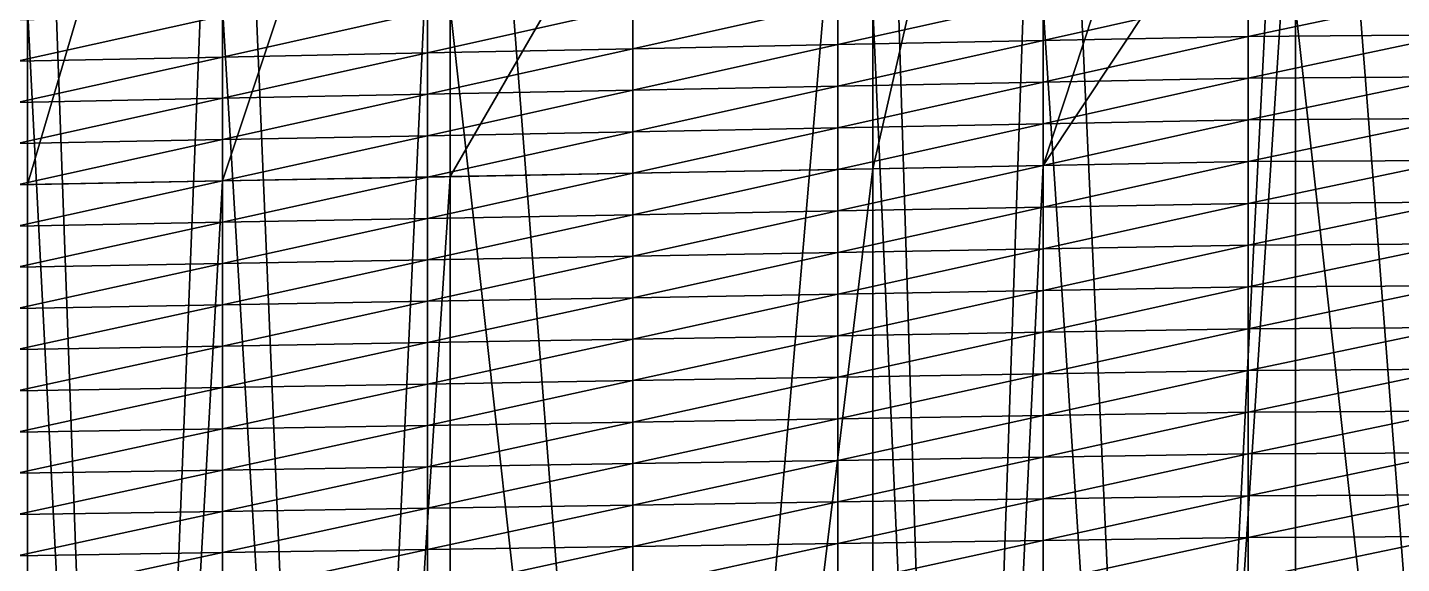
# Model space of a CAD drawing. Header units: metres. Extents: x -3 to 177, y -14 to 14.
# Drawn here: x 53.8 to 61, y 7.08 to 9.89 of the extents above; entities that cross this region are included whole.
import ezdxf

# ---------------------------------------------------------------- set-up
doc = ezdxf.new("R2010")
doc.units = ezdxf.units.M
for name, color, linetype, true_color in [('DB_4', 7, 'Continuous', 0x99866a), ('HOLD_4', 7, 'Continuous', 0x80bb9a), ('HULL', 7, 'Continuous', 0x528ba5)]:
    doc.layers.add(name, color=color, linetype=linetype, true_color=true_color)

msp = doc.modelspace()

# ---------------------------------------------------------------- linework, layer by layer
at = {"layer": 'DB_4'}
for points in [[(58.2335, 14.3244, 1.75), (59.125, -14.3482, 1.75), (59.125, 14.3482, 1.75)], [(59.125, 14.3482, 1.75), (60.4483, -14.3738, 1.75), (60.4483, 14.3738, 1.75)], [(59.125, 14.3482, 1.75), (59.125, -14.3482, 1.75), (60.4483, -14.3738, 1.75)], [(60.4483, 14.3738, 1.75), (60.4483, -14.3738, 1.75), (62.6631, -14.369, 1.75)], [(60.4483, 14.3738, 1.75), (62.6631, -14.369, 1.75), (62.6631, 14.369, 1.75)], [(56.0188, 14.2498, 1.75), (58.2335, -14.3244, 1.75), (58.2335, 14.3244, 1.75)], [(58.2335, 14.3244, 1.75), (58.2335, -14.3244, 1.75), (59.125, -14.3482, 1.75)], [(53.804, 14.1636, 1.75), (54.825, -14.2049, 1.75), (54.825, 14.2049, 1.75)], [(54.825, 14.2049, 1.75), (56.0188, -14.2498, 1.75), (56.0188, 14.2498, 1.75)], [(54.825, 14.2049, 1.75), (54.825, -14.2049, 1.75), (56.0188, -14.2498, 1.75)], [(56.0188, 14.2498, 1.75), (56.0188, -14.2498, 1.75), (58.2335, -14.3244, 1.75)], [(53.804, 14.1636, 1.75), (53.804, -14.1636, 1.75), (54.825, -14.2049, 1.75)], [(53.804, -14.1636, 1.75), (53.804, 14.1636, 1.75), (53.804, 13.9442, 1.4)], [(53.804, -14.1636, 1.75), (53.804, 13.9442, 1.4), (53.804, 13.1506, 0.7)], [(59.125, 9.1689), (59.125, 13.0522, 0.35), (60.4483, 13.1798, 0.35)], [(59.125, 9.1689), (60.4483, 13.1798, 0.35), (60.4483, 11.1601)], [(53.804, 13.1506, 0.7), (53.804, 12.4071, 0.35), (53.804, 9.069)], [(53.804, 13.1506, 0.7), (53.804, 9.069), (53.804, -12.4071, 0.35)], [(53.804, -14.1636, 1.75), (53.804, 13.1506, 0.7), (53.804, -12.4071, 0.35)], [(58.2335, 9.1522), (58.2335, 12.9404, 0.35), (59.125, 13.0522, 0.35)], [(58.2335, 9.1522), (59.125, 13.0522, 0.35), (59.125, 9.1689)], [(56.0188, 9.1106), (56.0188, 12.6725, 0.35), (58.2335, 12.9404, 0.35)], [(56.0188, 9.1106), (58.2335, 12.9404, 0.35), (58.2335, 9.1522)], [(54.825, 9.0881), (54.825, 12.5317, 0.35), (56.0188, 12.6725, 0.35)], [(54.825, 9.0881), (56.0188, 12.6725, 0.35), (56.0188, 9.1106)], [(53.804, 9.069), (53.804, 12.4071, 0.35), (54.825, 12.5317, 0.35)], [(53.804, 9.069), (54.825, 12.5317, 0.35), (54.825, 9.0881)], [(59.125, -9.1689), (59.125, 9.1689), (60.4483, 11.1601)], [(59.125, -9.1689), (60.4483, 11.1601), (60.4483, -11.1601)], [(60.4483, -11.1601), (60.4483, 11.1601), (62.6631, 11.1772)], [(60.4483, -11.1601), (62.6631, 11.1772), (62.6631, -11.1772)], [(56.0188, -9.1106), (56.0188, 9.1106), (58.2335, 9.1522)], [(56.0188, -9.1106), (58.2335, 9.1522), (58.2335, -9.1522)], [(58.2335, -9.1522), (58.2335, 9.1522), (59.125, 9.1689)], [(58.2335, -9.1522), (59.125, 9.1689), (59.125, -9.1689)], [(53.804, -9.069), (53.804, 9.069), (54.825, 9.0881)], [(53.804, -9.069), (54.825, 9.0881), (54.825, -9.0881)], [(54.825, -9.0881), (54.825, 9.0881), (56.0188, 9.1106)], [(54.825, -9.0881), (56.0188, 9.1106), (56.0188, -9.1106)], [(53.804, 9.069), (53.804, -9.069), (53.804, -12.4071, 0.35)]]:
    msp.add_3dface(points, dxfattribs=at)
at = {"layer": 'HOLD_4'}
for points in [[(53.804, 13.096, 5.75), (53.804, 12.8596, 1.75), (53.804, -13.0956, 3.0004)], [(53.804, 9.996, 12.6718), (53.804, 13.096, 5.75), (53.804, -13.0956, 3.0004)], [(58.2335, -13.0204, 1.75), (58.2335, 13.0204, 1.75), (59.125, 13.0442, 1.75)], [(58.2335, -13.0204, 1.75), (59.125, 13.0442, 1.75), (59.125, -13.0442, 1.75)], [(59.125, -13.0442, 1.75), (59.125, 13.0442, 1.75), (60.4483, 13.0698, 1.75)], [(59.125, -13.0442, 1.75), (60.4483, 13.0698, 1.75), (60.4483, -13.0698, 1.75)], [(60.4483, -13.0698, 1.75), (60.4483, 13.0698, 1.75), (62.6631, 13.065, 1.75)], [(60.4483, -13.0698, 1.75), (62.6631, 13.065, 1.75), (62.6631, -13.065, 1.75)], [(56.0188, -12.9458, 1.75), (56.0188, 12.9458, 1.75), (58.2335, 13.0204, 1.75)], [(56.0188, -12.9458, 1.75), (58.2335, 13.0204, 1.75), (58.2335, -13.0204, 1.75)], [(53.804, -12.8596, 1.75), (53.804, 12.8596, 1.75), (54.825, 12.9008, 1.75)], [(53.804, -12.8596, 1.75), (54.825, 12.9008, 1.75), (54.825, -12.9008, 1.75)], [(54.825, -12.9008, 1.75), (54.825, 12.9008, 1.75), (56.0188, 12.9458, 1.75)], [(54.825, -12.9008, 1.75), (56.0188, 12.9458, 1.75), (56.0188, -12.9458, 1.75)], [(53.804, 12.8596, 1.75), (53.804, -12.8596, 1.75), (53.804, -13.0956, 3.0004)], [(53.804, 9.996, 14.6), (53.804, -9.996, 14.6), (54.825, -9.996, 14.6)], [(53.804, 9.996, 14.6), (54.825, -9.996, 14.6), (54.825, 9.996, 14.6)], [(53.804, -9.996, 14.6), (53.804, 9.996, 14.6), (53.804, 9.996, 12.6718)], [(53.804, -9.996, 12.6718), (53.804, -9.996, 14.6), (53.804, 9.996, 12.6718)], [(53.804, -13.0956, 3.0004), (53.804, -9.996, 12.6718), (53.804, 9.996, 12.6718)], [(54.825, 9.996, 14.6), (54.825, -9.996, 14.6), (56.0188, -9.996, 14.6)], [(54.825, 9.996, 14.6), (56.0188, -9.996, 14.6), (56.0188, 9.996, 14.6)], [(56.0188, 9.996, 14.6), (56.0188, -9.996, 14.6), (58.2335, -9.996, 14.6)], [(56.0188, 9.996, 14.6), (58.2335, -9.996, 14.6), (58.2335, 9.996, 14.6)], [(58.2335, 9.996, 14.6), (58.2335, -9.996, 14.6), (59.125, -9.996, 14.6)], [(58.2335, 9.996, 14.6), (59.125, -9.996, 14.6), (59.125, 9.996, 14.6)], [(59.125, 9.996, 14.6), (59.125, -9.996, 14.6), (60.4483, -9.996, 14.6)], [(59.125, 9.996, 14.6), (60.4483, -9.996, 14.6), (60.4483, 9.996, 14.6)], [(60.4483, 9.996, 14.6), (60.4483, -9.996, 14.6), (62.6631, -9.996, 14.6)], [(60.4483, 9.996, 14.6), (62.6631, -9.996, 14.6), (62.6631, 9.996, 14.6)]]:
    msp.add_3dface(points, dxfattribs=at)
at = {"layer": 'HULL'}
for points in [[(56.975, 9.7805, 0.0027), (56.975, 9.9978, 0.0058), (58.05, 10.02, 0.0039)], [(56.975, 9.7805, 0.0027), (58.05, 10.02, 0.0039), (58.05, 9.8022, 0.0018)], [(58.05, 9.8022, 0.0018), (58.05, 10.02, 0.0039), (59.125, 10.0421, 0.0019)], [(58.05, 9.8022, 0.0018), (59.125, 10.0421, 0.0019), (59.125, 9.8238, 0.0009)], [(59.125, 9.8238, 0.0009), (59.125, 10.0421, 0.0019), (60.2, 10.0643)], [(59.125, 9.8238, 0.0009), (60.2, 10.0643), (60.2, 9.8455)], [(60.2, 9.8455), (60.2, 10.0643), (61.275, 10.0717)], [(60.2, 9.8455), (61.275, 10.0717), (61.275, 9.8528)], [(53.75, 9.7156, 0.0055), (53.75, 9.9314, 0.0116), (54.825, 9.9535, 0.0096)], [(53.75, 9.7156, 0.0055), (54.825, 9.9535, 0.0096), (54.825, 9.7372, 0.0046)], [(54.825, 9.7372, 0.0046), (54.825, 9.9535, 0.0096), (55.9, 9.9757, 0.0077)], [(54.825, 9.7372, 0.0046), (55.9, 9.9757, 0.0077), (55.9, 9.7589, 0.0037)], [(55.9, 9.7589, 0.0037), (55.9, 9.9757, 0.0077), (56.975, 9.9978, 0.0058)], [(55.9, 9.7589, 0.0037), (56.975, 9.9978, 0.0058), (56.975, 9.7805, 0.0027)], [(56.975, 9.5632, 0.0011), (56.975, 9.7805, 0.0027), (58.05, 9.8022, 0.0018)], [(56.975, 9.5632, 0.0011), (58.05, 9.8022, 0.0018), (58.05, 9.5844, 0.0008)], [(58.05, 9.5844, 0.0008), (58.05, 9.8022, 0.0018), (59.125, 9.8238, 0.0009)], [(58.05, 9.5844, 0.0008), (59.125, 9.8238, 0.0009), (59.125, 9.6055, 0.0004)], [(59.125, 9.6055, 0.0004), (59.125, 9.8238, 0.0009), (60.2, 9.8455)], [(59.125, 9.6055, 0.0004), (60.2, 9.8455), (60.2, 9.6267)], [(60.2, 9.6267), (60.2, 9.8455), (61.275, 9.8528)], [(60.2, 9.6267), (61.275, 9.8528), (61.275, 9.6338)], [(53.75, 9.4997, 0.0023), (53.75, 9.7156, 0.0055), (54.825, 9.7372, 0.0046)], [(53.75, 9.4997, 0.0023), (54.825, 9.7372, 0.0046), (54.825, 9.5209, 0.0019)], [(54.825, 9.5209, 0.0019), (54.825, 9.7372, 0.0046), (55.9, 9.7589, 0.0037)], [(54.825, 9.5209, 0.0019), (55.9, 9.7589, 0.0037), (55.9, 9.5421, 0.0015)], [(55.9, 9.5421, 0.0015), (55.9, 9.7589, 0.0037), (56.975, 9.7805, 0.0027)], [(55.9, 9.5421, 0.0015), (56.975, 9.7805, 0.0027), (56.975, 9.5632, 0.0011)], [(56.975, 9.3459, 0.0002), (56.975, 9.5632, 0.0011), (58.05, 9.5844, 0.0008)], [(56.975, 9.3459, 0.0002), (58.05, 9.5844, 0.0008), (58.05, 9.3666, 0.0001)], [(58.05, 9.3666, 0.0001), (58.05, 9.5844, 0.0008), (59.125, 9.6055, 0.0004)], [(58.05, 9.3666, 0.0001), (59.125, 9.6055, 0.0004), (59.125, 9.3872, 0.0001)], [(59.125, 9.3872, 0.0001), (59.125, 9.6055, 0.0004), (60.2, 9.6267)], [(59.125, 9.3872, 0.0001), (60.2, 9.6267), (60.2, 9.4079)], [(60.2, 9.4079), (60.2, 9.6267), (61.275, 9.6338)], [(60.2, 9.4079), (61.275, 9.6338), (61.275, 9.4149)], [(53.75, 9.2838, 0.0003), (53.75, 9.4997, 0.0023), (54.825, 9.5209, 0.0019)], [(53.75, 9.2838, 0.0003), (54.825, 9.5209, 0.0019), (54.825, 9.3045, 0.0003)], [(54.825, 9.3045, 0.0003), (54.825, 9.5209, 0.0019), (55.9, 9.5421, 0.0015)], [(54.825, 9.3045, 0.0003), (55.9, 9.5421, 0.0015), (55.9, 9.3252, 0.0002)], [(55.9, 9.3252, 0.0002), (55.9, 9.5421, 0.0015), (56.975, 9.5632, 0.0011)], [(55.9, 9.3252, 0.0002), (56.975, 9.5632, 0.0011), (56.975, 9.3459, 0.0002)], [(56.975, 9.1285), (56.975, 9.3459, 0.0002), (58.05, 9.3666, 0.0001)], [(56.975, 9.1285), (58.05, 9.3666, 0.0001), (58.05, 9.1487)], [(58.05, 9.1487), (58.05, 9.3666, 0.0001), (59.125, 9.3872, 0.0001)], [(58.05, 9.1487), (59.125, 9.3872, 0.0001), (59.125, 9.1689)], [(59.125, 9.1689), (59.125, 9.3872, 0.0001), (60.2, 9.4079)], [(59.125, 9.1689), (60.2, 9.4079), (60.2, 9.1891)], [(60.2, 9.1891), (60.2, 9.4079), (61.275, 9.4149)], [(60.2, 9.1891), (61.275, 9.4149), (61.275, 9.1959)], [(53.75, 9.0679), (53.75, 9.2838, 0.0003), (54.825, 9.3045, 0.0003)], [(53.75, 9.0679), (54.825, 9.3045, 0.0003), (54.825, 9.0881)], [(54.825, 9.0881), (54.825, 9.3045, 0.0003), (55.9, 9.3252, 0.0002)], [(54.825, 9.0881), (55.9, 9.3252, 0.0002), (55.9, 9.1083)], [(55.9, 9.1083), (55.9, 9.3252, 0.0002), (56.975, 9.3459, 0.0002)], [(55.9, 9.1083), (56.975, 9.3459, 0.0002), (56.975, 9.1285)], [(56.975, 8.9112), (56.975, 9.1285), (58.05, 9.1487)], [(56.975, 8.9112), (58.05, 9.1487), (58.05, 8.9309)], [(58.05, 8.9309), (58.05, 9.1487), (59.125, 9.1689)], [(58.05, 8.9309), (59.125, 9.1689), (59.125, 8.9506)], [(59.125, 8.9506), (59.125, 9.1689), (60.2, 9.1891)], [(59.125, 8.9506), (60.2, 9.1891), (60.2, 8.9703)], [(60.2, 8.9703), (60.2, 9.1891), (61.275, 9.1959)], [(60.2, 8.9703), (61.275, 9.1959), (61.275, 8.977)], [(53.75, 8.852), (53.75, 9.0679), (54.825, 9.0881)], [(53.75, 8.852), (54.825, 9.0881), (54.825, 8.8718)], [(54.825, 8.8718), (54.825, 9.0881), (55.9, 9.1083)], [(54.825, 8.8718), (55.9, 9.1083), (55.9, 8.8915)], [(55.9, 8.8915), (55.9, 9.1083), (56.975, 9.1285)], [(55.9, 8.8915), (56.975, 9.1285), (56.975, 8.9112)], [(56.975, 8.6938), (56.975, 8.9112), (58.05, 8.9309)], [(56.975, 8.6938), (58.05, 8.9309), (58.05, 8.7131)], [(58.05, 8.7131), (58.05, 8.9309), (59.125, 8.9506)], [(58.05, 8.7131), (59.125, 8.9506), (59.125, 8.7323)], [(59.125, 8.7323), (59.125, 8.9506), (60.2, 8.9703)], [(59.125, 8.7323), (60.2, 8.9703), (60.2, 8.7515)], [(60.2, 8.7515), (60.2, 8.9703), (61.275, 8.977)], [(60.2, 8.7515), (61.275, 8.977), (61.275, 8.758)], [(53.75, 8.6361), (53.75, 8.852), (54.825, 8.8718)], [(53.75, 8.6361), (54.825, 8.8718), (54.825, 8.6554)], [(54.825, 8.6554), (54.825, 8.8718), (55.9, 8.8915)], [(54.825, 8.6554), (55.9, 8.8915), (55.9, 8.6746)], [(55.9, 8.6746), (55.9, 8.8915), (56.975, 8.9112)], [(55.9, 8.6746), (56.975, 8.9112), (56.975, 8.6938)], [(56.975, 8.4765), (56.975, 8.6938), (58.05, 8.7131)], [(56.975, 8.4765), (58.05, 8.7131), (58.05, 8.4952)], [(58.05, 8.4952), (58.05, 8.7131), (59.125, 8.7323)], [(58.05, 8.4952), (59.125, 8.7323), (59.125, 8.514)], [(59.125, 8.514), (59.125, 8.7323), (60.2, 8.7515)], [(59.125, 8.514), (60.2, 8.7515), (60.2, 8.5328)], [(60.2, 8.5328), (60.2, 8.7515), (61.275, 8.758)], [(60.2, 8.5328), (61.275, 8.758), (61.275, 8.5391)], [(53.75, 8.4202), (53.75, 8.6361), (54.825, 8.6554)], [(53.75, 8.4202), (54.825, 8.6554), (54.825, 8.439)], [(54.825, 8.439), (54.825, 8.6554), (55.9, 8.6746)], [(54.825, 8.439), (55.9, 8.6746), (55.9, 8.4577)], [(55.9, 8.4577), (55.9, 8.6746), (56.975, 8.6938)], [(55.9, 8.4577), (56.975, 8.6938), (56.975, 8.4765)], [(56.975, 8.2591), (56.975, 8.4765), (58.05, 8.4952)], [(56.975, 8.2591), (58.05, 8.4952), (58.05, 8.2774)], [(58.05, 8.2774), (58.05, 8.4952), (59.125, 8.514)], [(58.05, 8.2774), (59.125, 8.514), (59.125, 8.2957)], [(59.125, 8.2957), (59.125, 8.514), (60.2, 8.5328)], [(59.125, 8.2957), (60.2, 8.5328), (60.2, 8.314)], [(60.2, 8.314), (60.2, 8.5328), (61.275, 8.5391)], [(60.2, 8.314), (61.275, 8.5391), (61.275, 8.3201)], [(53.75, 8.2043), (53.75, 8.4202), (54.825, 8.439)], [(53.75, 8.2043), (54.825, 8.439), (54.825, 8.2226)], [(54.825, 8.2226), (54.825, 8.439), (55.9, 8.4577)], [(54.825, 8.2226), (55.9, 8.4577), (55.9, 8.2409)], [(55.9, 8.2409), (55.9, 8.4577), (56.975, 8.4765)], [(55.9, 8.2409), (56.975, 8.4765), (56.975, 8.2591)], [(58.05, 8.0596), (58.05, 8.2774), (59.125, 8.2957)], [(58.05, 8.0596), (59.125, 8.2957), (59.125, 8.0774)], [(59.125, 8.0774), (59.125, 8.2957), (60.2, 8.314)], [(59.125, 8.0774), (60.2, 8.314), (60.2, 8.0952)], [(60.2, 8.0952), (60.2, 8.314), (61.275, 8.3201)], [(60.2, 8.0952), (61.275, 8.3201), (61.275, 8.1012)], [(53.75, 7.9884), (53.75, 8.2043), (54.825, 8.2226)], [(53.75, 7.9884), (54.825, 8.2226), (54.825, 8.0062)], [(54.825, 8.0062), (54.825, 8.2226), (55.9, 8.2409)], [(54.825, 8.0062), (55.9, 8.2409), (55.9, 8.024)], [(55.9, 8.024), (55.9, 8.2409), (56.975, 8.2591)], [(55.9, 8.024), (56.975, 8.2591), (56.975, 8.0418)], [(56.975, 8.0418), (56.975, 8.2591), (58.05, 8.2774)], [(56.975, 8.0418), (58.05, 8.2774), (58.05, 8.0596)], [(58.05, 7.8418), (58.05, 8.0596), (59.125, 8.0774)], [(58.05, 7.8418), (59.125, 8.0774), (59.125, 7.8591)], [(59.125, 7.8591), (59.125, 8.0774), (60.2, 8.0952)], [(59.125, 7.8591), (60.2, 8.0952), (60.2, 7.8764)], [(60.2, 7.8764), (60.2, 8.0952), (61.275, 8.1012)], [(60.2, 7.8764), (61.275, 8.1012), (61.275, 7.8822)], [(53.75, 7.7725), (53.75, 7.9884), (54.825, 8.0062)], [(53.75, 7.7725), (54.825, 8.0062), (54.825, 7.7898)], [(54.825, 7.7898), (54.825, 8.0062), (55.9, 8.024)], [(54.825, 7.7898), (55.9, 8.024), (55.9, 7.8071)], [(55.9, 7.8071), (55.9, 8.024), (56.975, 8.0418)], [(55.9, 7.8071), (56.975, 8.0418), (56.975, 7.8245)], [(56.975, 7.8245), (56.975, 8.0418), (58.05, 8.0596)], [(56.975, 7.8245), (58.05, 8.0596), (58.05, 7.8418)], [(58.05, 7.6239), (58.05, 7.8418), (59.125, 7.8591)], [(58.05, 7.6239), (59.125, 7.8591), (59.125, 7.6408)], [(59.125, 7.6408), (59.125, 7.8591), (60.2, 7.8764)], [(59.125, 7.6408), (60.2, 7.8764), (60.2, 7.6576)], [(60.2, 7.6576), (60.2, 7.8764), (61.275, 7.8822)], [(60.2, 7.6576), (61.275, 7.8822), (61.275, 7.6633)], [(53.75, 7.5566), (53.75, 7.7725), (54.825, 7.7898)], [(53.75, 7.5566), (54.825, 7.7898), (54.825, 7.5734)], [(54.825, 7.5734), (54.825, 7.7898), (55.9, 7.8071)], [(54.825, 7.5734), (55.9, 7.8071), (55.9, 7.5903)], [(55.9, 7.5903), (55.9, 7.8071), (56.975, 7.8245)], [(55.9, 7.5903), (56.975, 7.8245), (56.975, 7.6071)], [(56.975, 7.6071), (56.975, 7.8245), (58.05, 7.8418)], [(56.975, 7.6071), (58.05, 7.8418), (58.05, 7.6239)], [(58.05, 7.4061), (58.05, 7.6239), (59.125, 7.6408)], [(58.05, 7.4061), (59.125, 7.6408), (59.125, 7.4225)], [(59.125, 7.4225), (59.125, 7.6408), (60.2, 7.6576)], [(59.125, 7.4225), (60.2, 7.6576), (60.2, 7.4388)], [(60.2, 7.4388), (60.2, 7.6576), (61.275, 7.6633)], [(60.2, 7.4388), (61.275, 7.6633), (61.275, 7.4443)], [(53.75, 7.3407), (53.75, 7.5566), (54.825, 7.5734)], [(53.75, 7.3407), (54.825, 7.5734), (54.825, 7.3571)], [(54.825, 7.3571), (54.825, 7.5734), (55.9, 7.5903)], [(54.825, 7.3571), (55.9, 7.5903), (55.9, 7.3734)], [(55.9, 7.3734), (55.9, 7.5903), (56.975, 7.6071)], [(55.9, 7.3734), (56.975, 7.6071), (56.975, 7.3898)], [(56.975, 7.3898), (56.975, 7.6071), (58.05, 7.6239)], [(56.975, 7.3898), (58.05, 7.6239), (58.05, 7.4061)], [(58.05, 7.1883), (58.05, 7.4061), (59.125, 7.4225)], [(58.05, 7.1883), (59.125, 7.4225), (59.125, 7.2042)], [(59.125, 7.2042), (59.125, 7.4225), (60.2, 7.4388)], [(59.125, 7.2042), (60.2, 7.4388), (60.2, 7.22)], [(60.2, 7.22), (60.2, 7.4388), (61.275, 7.4443)], [(60.2, 7.22), (61.275, 7.4443), (61.275, 7.2254)], [(53.75, 7.1248), (53.75, 7.3407), (54.825, 7.3571)], [(53.75, 7.1248), (54.825, 7.3571), (54.825, 7.1407)], [(54.825, 7.1407), (54.825, 7.3571), (55.9, 7.3734)], [(54.825, 7.1407), (55.9, 7.3734), (55.9, 7.1565)], [(55.9, 7.1565), (55.9, 7.3734), (56.975, 7.3898)], [(55.9, 7.1565), (56.975, 7.3898), (56.975, 7.1724)], [(56.975, 7.1724), (56.975, 7.3898), (58.05, 7.4061)], [(56.975, 7.1724), (58.05, 7.4061), (58.05, 7.1883)], [(58.05, 6.9705), (58.05, 7.1883), (59.125, 7.2042)], [(58.05, 6.9705), (59.125, 7.2042), (59.125, 6.9859)], [(59.125, 6.9859), (59.125, 7.2042), (60.2, 7.22)], [(59.125, 6.9859), (60.2, 7.22), (60.2, 7.0012)], [(60.2, 7.0012), (60.2, 7.22), (61.275, 7.2254)], [(60.2, 7.0012), (61.275, 7.2254), (61.275, 7.0064)], [(53.75, 6.9089), (53.75, 7.1248), (54.825, 7.1407)], [(53.75, 6.9089), (54.825, 7.1407), (54.825, 6.9243)], [(54.825, 6.9243), (54.825, 7.1407), (55.9, 7.1565)], [(54.825, 6.9243), (55.9, 7.1565), (55.9, 6.9397)], [(55.9, 6.9397), (55.9, 7.1565), (56.975, 7.1724)], [(55.9, 6.9397), (56.975, 7.1724), (56.975, 6.9551)], [(56.975, 6.9551), (56.975, 7.1724), (58.05, 7.1883)], [(56.975, 6.9551), (58.05, 7.1883), (58.05, 6.9705)]]:
    msp.add_3dface(points, dxfattribs=at)

doc.saveas('drawing.dxf')
